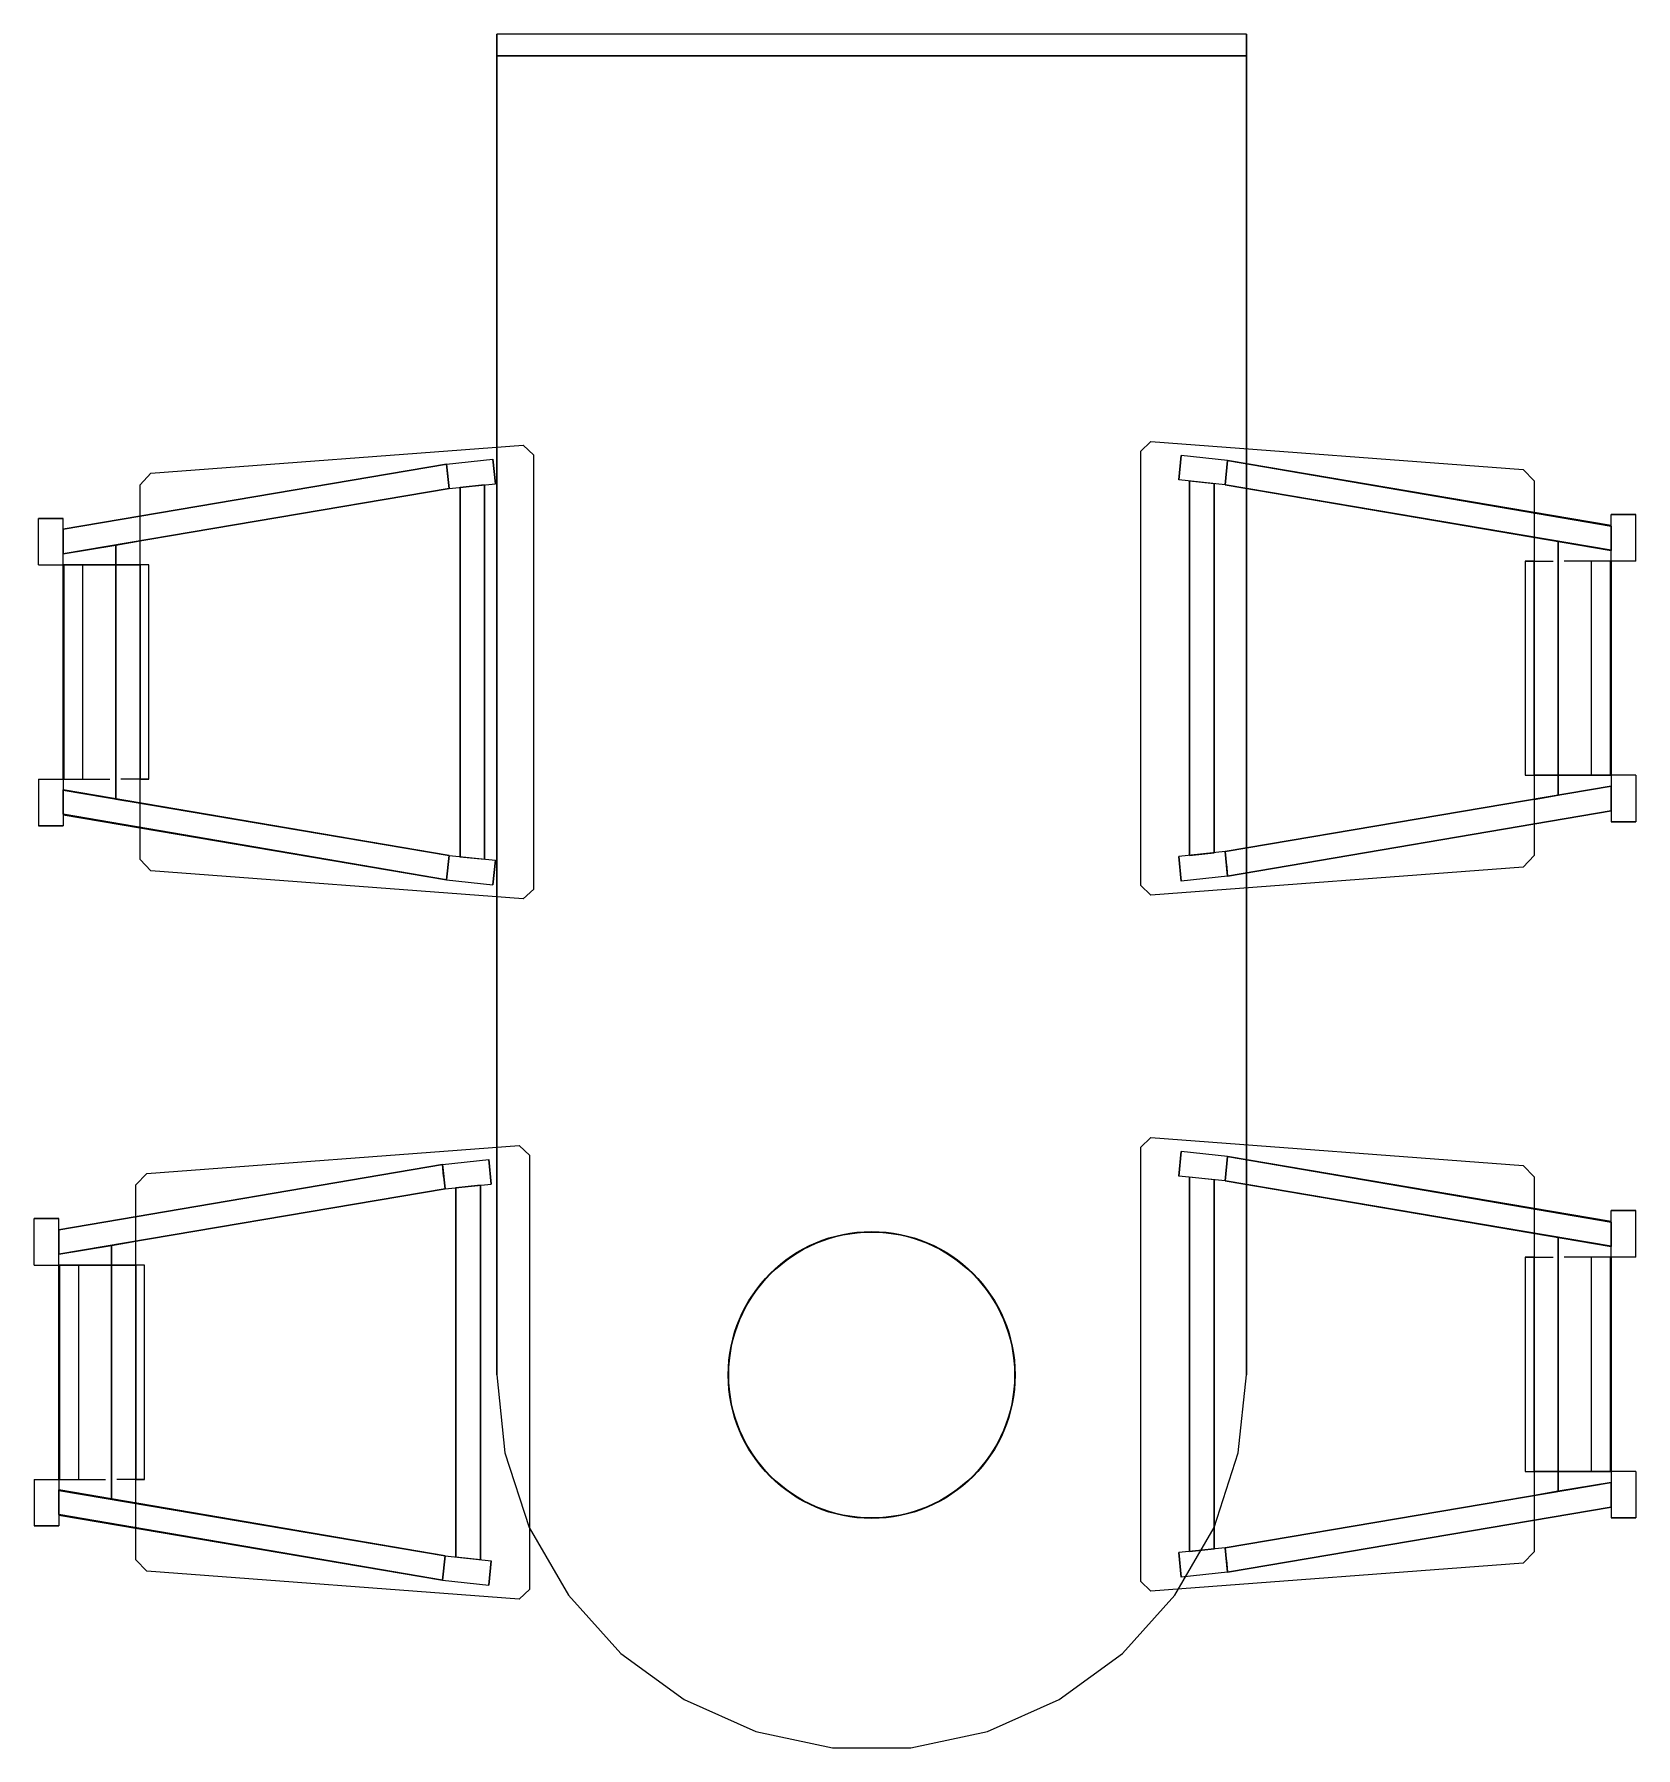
# Model space of a CAD drawing. Extents: x 6368 to 7863, y 6250 to 7850.
import ezdxf

# ---------------------------------------------------------------- set-up
doc = ezdxf.new("R2010")
doc.units = 0
doc.header["$LTSCALE"] = 100
doc.header["$MEASUREMENT"] = 0
for name, color, linetype in [('BASE', 4, 'CONTINUOUS'), ('WT', 2, 'CONTINUOUS'), ('ZBROWN', 10, 'CONTINUOUS')]:
    doc.layers.add(name, color=color, linetype=linetype)

msp = doc.modelspace()

# ---------------------------------------------------------------- linework, layer by layer
at = {"layer": 'BASE'}
msp.add_circle((7150, 6598, 675), 133.5, dxfattribs=at)
at = {"layer": 'WT', "elevation": 675}
msp.add_lwpolyline([(6800, 6598), (6807.6, 6525.2), (6830.3, 6455.6), (6866.8, 6392.3), (6915.8, 6337.9), (6975, 6294.9), (7041.8, 6265.1), (7113.4, 6249.9), (7186.6, 6249.9), (7258.2, 6265.1), (7325, 6294.9), (7384.2, 6337.9), (7433.2, 6392.3), (7469.7, 6455.6), (7492.4, 6525.2), (7500, 6598)], dxfattribs=at)
at = {"layer": 'WT'}
msp.add_circle((7150, 6598, 675), 134, dxfattribs=at)
for points in [[(6800, 7850, 940), (6800, 7830, 940), (6800, 7830, 675), (6800, 7850, 675)], [(6800, 7850, 940), (6800, 7830, 940), (7500, 7830, 940), (7500, 7850, 940)], [(7500, 7850, 940), (7500, 7830, 940), (7500, 7830, 675), (7500, 7850, 675)], [(6800, 7830, 940), (6800, 7830, 715), (7500, 7830, 715), (7500, 7830, 940)], [(6800, 7830, 715), (6800, 6598, 715), (6800, 6598, 675), (6800, 7830, 675)], [(7500, 7830, 715), (7500, 6598, 715), (7500, 6598, 675), (7500, 7830, 675)]]:
    msp.add_3dface(points, dxfattribs=at)
for points, invisible_edges in [([(6800, 7830, 715), (6800, 6598, 715), (7500, 6598, 715), (7500, 7830, 715)], 2), ([(6800, 6598, 715), (6807.6, 6525.2, 715), (7492.4, 6525.2, 715), (7500, 6598, 715)], 10), ([(6807.6, 6525.2, 715), (6830.3, 6455.6, 715), (7469.7, 6455.6, 715), (7492.4, 6525.2, 715)], 10), ([(6830.3, 6455.6, 715), (6866.8, 6392.3, 715), (7433.2, 6392.3, 715), (7469.7, 6455.6, 715)], 10), ([(6866.8, 6392.3, 715), (6915.8, 6337.9, 715), (7384.2, 6337.9, 715), (7433.2, 6392.3, 715)], 10), ([(6915.8, 6337.9, 715), (6975, 6294.9, 715), (7325, 6294.9, 715), (7384.2, 6337.9, 715)], 10), ([(6975, 6294.9, 715), (7041.8, 6265.1, 715), (7258.2, 6265.1, 715), (7325, 6294.9, 715)], 10), ([(7041.8, 6265.1, 715), (7113.4, 6249.9, 715), (7186.6, 6249.9, 715), (7258.2, 6265.1, 715)], 8)]:
    msp.add_3dface(points, dxfattribs=dict(at, invisible_edges=invisible_edges))
at = {"layer": 'ZBROWN'}
for p, q in [((6476.8, 7440.2, 420), (6824.6, 7466.2, 420)), ((6834.5, 7457, 420), (6824.6, 7466.2, 420)), ((6834.5, 7051.8, 420), (6834.5, 7457, 420)), ((7410.8, 7469.8, 140), (7400.9, 7460.5, 140)), ((7400.9, 7460.5, 140), (7400.9, 7055.4, 140)), ((7410.8, 7469.8, 140), (7758.5, 7443.7, 140)), ((7482.4, 7452.1, -280), (7439.1, 7456.7, -280)), ((6753, 7448.6), (6796.3, 7453.1)), ((6753, 7448.6), (6755.4, 7425.7)), ((6753, 7448.6, 163), (6753, 7448.6, 140)), ((6754.2, 7437.1, 163), (6753, 7448.6, 163)), ((7482.4, 7452.1, -280), (7480, 7429.2, -280)), ((7768.5, 7433, 140), (7758.5, 7443.7, 140)), ((6466.9, 7429.4, 420), (6476.8, 7440.2, 420)), ((6466.9, 7079.4, 420), (6466.9, 7429.4, 420)), ((6754.2, 7437.1, 163), (6755.4, 7425.7, 163)), ((6755.4, 7425.7), (6798.7, 7430.3)), ((6755.4, 7425.7, 163), (6755.4, 7425.7, 140)), ((7480, 7429.2, -280), (7436.7, 7433.8, -280)), ((7768.5, 7433, 140), (7768.5, 7083, 140)), ((6371.9, 7354.4), (6371.9, 7397.9)), ((6394.9, 7397.9), (6371.9, 7397.9)), ((6394.9, 7354.4), (6394.9, 7397.9)), ((7840.5, 7358, -280), (7840.5, 7401.5, -280)), ((7840.5, 7401.5, -280), (7863.5, 7401.5, -280)), ((7863.5, 7358, -280), (7863.5, 7401.5, -280)), ((6394.9, 7387.7, 163), (6394.9, 7387.7, 140)), ((6394.9, 7376.2, 163), (6394.9, 7387.7, 163)), ((6394.9, 7376.2, 163), (6394.9, 7364.7, 163)), ((6394.9, 7364.7, 163), (6394.9, 7364.7, 140)), ((6371.9, 7354.4), (6394.9, 7354.4)), ((7863.5, 7358, -280), (7840.5, 7358, -280)), ((6371.9, 7154.4), (6394.9, 7154.4)), ((6371.9, 7154.4), (6371.9, 7110.9)), ((6394.9, 7154.4), (6394.9, 7110.9)), ((7840.5, 7158, -280), (7840.5, 7114.5, -280)), ((7863.5, 7158, -280), (7840.5, 7158, -280)), ((7863.5, 7158, -280), (7863.5, 7114.5, -280)), ((7840.5, 7147.7, -117), (7840.5, 7147.7, -140)), ((7840.5, 7136.2, -117), (7840.5, 7147.7, -117)), ((7840.5, 7136.2, -117), (7840.5, 7124.7, -117)), ((7840.5, 7124.7, -117), (7840.5, 7124.7, -140)), ((6394.9, 7110.9), (6371.9, 7110.9)), ((7840.5, 7114.5, -280), (7863.5, 7114.5, -280)), ((6466.9, 7079.4, 420), (6476.8, 7068.7, 420)), ((6753, 7060.3), (6755.4, 7083.1)), ((6755.4, 7083.1), (6798.7, 7078.6)), ((7480, 7086.7, -280), (7436.7, 7082.1, -280)), ((7482.4, 7063.8, -280), (7480, 7086.7, -280)), ((7480, 7086.7, -117), (7480, 7086.7, -140)), ((7481.2, 7075.3, -117), (7480, 7086.7, -117)), ((7481.2, 7075.3, -117), (7482.4, 7063.8, -117)), ((7768.5, 7083, 140), (7758.5, 7072.2, 140)), ((6824.6, 7042.6, 420), (6476.8, 7068.7, 420)), ((6753, 7060.3), (6796.3, 7055.7)), ((7758.5, 7072.2, 140), (7410.8, 7046.1, 140)), ((7482.4, 7063.8, -280), (7439.1, 7059.2, -280)), ((7482.4, 7063.8, -117), (7482.4, 7063.8, -140)), ((6824.6, 7042.6, 420), (6834.5, 7051.8, 420)), ((7400.9, 7055.4, 140), (7410.8, 7046.1, 140)), ((7410.8, 6819.8, 140), (7400.9, 6810.5, 140)), ((7410.8, 6819.8, 140), (7758.5, 6793.7, 140)), ((6473, 6786.2, 420), (6820.7, 6812.3, 420)), ((6830.7, 6803, 420), (6820.7, 6812.3, 420)), ((6830.7, 6397.9, 420), (6830.7, 6803, 420)), ((7400.9, 6810.5, 140), (7400.9, 6405.4, 140)), ((7482.4, 6802.1, -280), (7439.1, 6806.7, -280)), ((7482.4, 6802.1, -280), (7480, 6779.2, -280)), ((6463, 6775.5, 420), (6473, 6786.2, 420)), ((6749.1, 6794.6), (6792.4, 6799.2)), ((6749.1, 6794.6), (6751.6, 6771.7)), ((6749.1, 6794.6, 163), (6749.1, 6794.6, 140)), ((6750.3, 6783.2, 163), (6749.1, 6794.6, 163)), ((7768.5, 6783, 140), (7758.5, 6793.7, 140)), ((6463, 6425.5, 420), (6463, 6775.5, 420)), ((6750.3, 6783.2, 163), (6751.6, 6771.7, 163)), ((6751.6, 6771.7), (6794.8, 6776.3)), ((6751.6, 6771.7, 163), (6751.6, 6771.7, 140)), ((7480, 6779.2, -280), (7436.7, 6783.8, -280)), ((7768.5, 6783, 140), (7768.5, 6433, 140)), ((6368, 6700.5), (6368, 6744)), ((6391, 6744), (6368, 6744)), ((6391, 6700.5), (6391, 6744)), ((7840.5, 6708, -280), (7840.5, 6751.5, -280)), ((7840.5, 6751.5, -280), (7863.5, 6751.5, -280)), ((7863.5, 6708, -280), (7863.5, 6751.5, -280)), ((6391, 6733.7, 163), (6391, 6733.7, 140)), ((6391, 6722.2, 163), (6391, 6733.7, 163)), ((6391, 6722.2, 163), (6391, 6710.7, 163)), ((6391, 6710.7, 163), (6391, 6710.7, 140)), ((7863.5, 6708, -280), (7840.5, 6708, -280)), ((6368, 6700.5), (6391, 6700.5)), ((6368, 6500.5), (6391, 6500.5)), ((6368, 6500.5), (6368, 6457)), ((6391, 6500.5), (6391, 6457)), ((7840.5, 6508, -280), (7840.5, 6464.5, -280)), ((7863.5, 6508, -280), (7840.5, 6508, -280)), ((7840.5, 6497.7, -117), (7840.5, 6497.7, -140)), ((7840.5, 6486.2, -117), (7840.5, 6497.7, -117)), ((7863.5, 6508, -280), (7863.5, 6464.5, -280)), ((7840.5, 6486.2, -117), (7840.5, 6474.7, -117)), ((7840.5, 6474.7, -117), (7840.5, 6474.7, -140)), ((6391, 6457), (6368, 6457)), ((7480, 6436.7, -280), (7436.7, 6432.1, -280)), ((7482.4, 6413.8, -280), (7480, 6436.7, -280)), ((7480, 6436.7, -117), (7480, 6436.7, -140)), ((7481.2, 6425.3, -117), (7480, 6436.7, -117)), ((7768.5, 6433, 140), (7758.5, 6422.2, 140)), ((6463, 6425.5, 420), (6473, 6414.7, 420)), ((6749.1, 6406.3), (6751.6, 6429.2)), ((6751.6, 6429.2), (6794.8, 6424.6)), ((7758.5, 6422.2, 140), (7410.8, 6396.1, 140)), ((7481.2, 6425.3, -117), (7482.4, 6413.8, -117)), ((6820.7, 6388.6, 420), (6473, 6414.7, 420)), ((6749.1, 6406.3), (6792.4, 6401.7)), ((7400.9, 6405.4, 140), (7410.8, 6396.1, 140)), ((7482.4, 6413.8, -280), (7439.1, 6409.2, -280)), ((7482.4, 6413.8, -117), (7482.4, 6413.8, -140)), ((6820.7, 6388.6, 420), (6830.7, 6397.9, 420))]:
    msp.add_line(p, q, dxfattribs=at)
at = {"layer": 'ZBROWN', "extrusion": (0.994454, 0.105171, 0)}
for p, q in [((6394.9, 7387.7, 140), (6753, 7448.6, 140)), ((6394.9, 7387.7, 163), (6753, 7448.6, 163)), ((6755.4, 7425.7, 140), (6394.9, 7364.7, 140)), ((6755.4, 7425.7, 163), (6394.9, 7364.7, 163)), ((6391, 6733.7, 140), (6749.1, 6794.6, 140)), ((6391, 6733.7, 163), (6749.1, 6794.6, 163)), ((6751.6, 6771.7, 140), (6391, 6710.7, 140)), ((6751.6, 6771.7, 163), (6391, 6710.7, 163))]:
    msp.add_line(p, q, dxfattribs=at)
at = {"layer": 'ZBROWN', "extrusion": (-1, 6.12303e-17, 0)}
for p, q in [((6394.9, 7387.7, 365), (6753, 7448.6, 365)), ((6753, 7448.6, 420), (6394.9, 7387.7, 420)), ((6755.4, 7425.7, 420), (6394.9, 7364.7, 420)), ((6394.9, 7387.7, 365), (6394.9, 7387.7, 420)), ((6394.9, 7364.7, 420), (6394.9, 7364.7, 365)), ((6394.9, 7144.2, 365), (6394.9, 7144.2, 420)), ((6753, 7060.3, 420), (6394.9, 7121.2, 420)), ((6394.9, 7121.2, 365), (6753, 7060.3, 365)), ((6394.9, 7121.2, 420), (6394.9, 7121.2, 365)), ((6749.1, 6794.6, 420), (6391, 6733.7, 420)), ((6391, 6733.7, 365), (6749.1, 6794.6, 365)), ((6751.6, 6771.7, 420), (6391, 6710.7, 420)), ((6391, 6733.7, 365), (6391, 6733.7, 420)), ((6391, 6710.7, 420), (6391, 6710.7, 365)), ((6391, 6490.2, 365), (6391, 6490.2, 420)), ((6391, 6467.2, 365), (6749.1, 6406.3, 365)), ((6749.1, 6406.3, 420), (6391, 6467.2, 420)), ((6391, 6467.2, 420), (6391, 6467.2, 365))]:
    msp.add_line(p, q, dxfattribs=at)
at = {"layer": 'ZBROWN', "extrusion": (-0.994454, -0.105171, -2.61931e-49)}
for p, q in [((6753, 7448.6, 420), (6753, 7448.6, 365)), ((6755.4, 7425.7, 365), (6755.4, 7425.7, 420)), ((6749.1, 6794.6, 420), (6749.1, 6794.6, 365)), ((6751.6, 6771.7, 365), (6751.6, 6771.7, 420))]:
    msp.add_line(p, q, dxfattribs=at)
at = {"layer": 'ZBROWN', "extrusion": (-0.985909, 0.167285, -2.64335e-15)}
for p, q in [((7480, 7429.2, -117), (7482.4, 7452.1, -117)), ((7840.5, 7390.7, -140), (7482.4, 7452.1, -140)), ((7482.4, 7452.1, -117), (7840.5, 7390.7, -117)), ((7482.4, 7452.1, -117), (7482.4, 7452.1, -140)), ((7480, 7429.2, -140), (7840.5, 7367.9, -140)), ((7840.5, 7367.9, -117), (7480, 7429.2, -117)), ((7480, 7429.2, -140), (7480, 7429.2, -117)), ((7840.5, 7390.7, -117), (7840.5, 7390.7, -140)), ((7840.5, 7367.9, -117), (7840.5, 7390.7, -117)), ((7840.5, 7367.9, -140), (7840.5, 7367.9, -117)), ((7480, 6779.2, -117), (7482.4, 6802.1, -117)), ((7840.5, 6740.7, -140), (7482.4, 6802.1, -140)), ((7482.4, 6802.1, -117), (7840.5, 6740.7, -117)), ((7482.4, 6802.1, -117), (7482.4, 6802.1, -140)), ((7480, 6779.2, -140), (7840.5, 6717.9, -140)), ((7840.5, 6717.9, -117), (7480, 6779.2, -117)), ((7480, 6779.2, -140), (7480, 6779.2, -117)), ((7840.5, 6740.7, -117), (7840.5, 6740.7, -140)), ((7840.5, 6717.9, -117), (7840.5, 6740.7, -117)), ((7840.5, 6717.9, -140), (7840.5, 6717.9, -117))]:
    msp.add_line(p, q, dxfattribs=at)
at = {"layer": 'ZBROWN', "extrusion": (0.167285, 0.985909, 0)}
for p, q in [((7481.2, 7440.7, -128.5), (7481.2, 7440.7, -128.5)), ((7481.2, 6790.7, -128.5), (7481.2, 6790.7, -128.5))]:
    msp.add_line(p, q, dxfattribs=at)
at = {"layer": 'ZBROWN', "extrusion": (1, -1.83691e-16, 0)}
for p, q in [((7840.5, 7391.2, 85), (7482.4, 7452.1, 85)), ((7482.4, 7452.1, 140), (7840.5, 7391.2, 140)), ((7840.5, 7391.2, 140), (7840.5, 7391.2, 85)), ((7840.5, 7368.2, 85), (7840.5, 7368.2, 140)), ((7480, 7086.7, 140), (7840.5, 7147.7, 140)), ((7840.5, 7147.7, 140), (7840.5, 7147.7, 85)), ((7840.5, 7124.7, 85), (7482.4, 7063.8, 85)), ((7482.4, 7063.8, 140), (7840.5, 7124.7, 140)), ((7840.5, 7124.7, 85), (7840.5, 7124.7, 140)), ((7840.5, 6741.2, 85), (7482.4, 6802.1, 85)), ((7482.4, 6802.1, 140), (7840.5, 6741.2, 140)), ((7840.5, 6741.2, 140), (7840.5, 6741.2, 85)), ((7840.5, 6718.2, 85), (7840.5, 6718.2, 140)), ((7480, 6436.7, 140), (7840.5, 6497.7, 140)), ((7840.5, 6497.7, 140), (7840.5, 6497.7, 85)), ((7840.5, 6474.7, 85), (7482.4, 6413.8, 85)), ((7482.4, 6413.8, 140), (7840.5, 6474.7, 140)), ((7840.5, 6474.7, 85), (7840.5, 6474.7, 140))]:
    msp.add_line(p, q, dxfattribs=at)
at = {"layer": 'ZBROWN', "extrusion": (0.994454, -0.105171, 2.35015e-63)}
for p, q in [((7482.4, 7452.1, 140), (7482.4, 7452.1, 85)), ((7480, 7429.2, 85), (7480, 7429.2, 140)), ((7482.4, 6802.1, 140), (7482.4, 6802.1, 85)), ((7480, 6779.2, 85), (7480, 6779.2, 140))]:
    msp.add_line(p, q, dxfattribs=at)
at = {"layer": 'ZBROWN', "extrusion": (0.105171, -0.994454, -1.19718e-07)}
for p, q in [((6765.6, 7426.8, 163), (6788.5, 7429.2, 163)), ((6788.5, 7429.2, 420), (6765.6, 7426.8, 420)), ((6765.6, 7426.8, 140), (6765.6, 7426.8, 163)), ((6765.6, 7082, 140), (6765.6, 7426.8, 140)), ((6765.6, 7082, 163), (6765.6, 7426.8, 163)), ((6788.5, 7429.2, 163), (6788.5, 7429.2, 140)), ((6788.5, 7429.2, 140), (6788.5, 7079.6, 140)), ((6788.5, 7429.2, 163), (6788.5, 7079.6, 163)), ((6788.5, 7429.2, 420), (6788.5, 7429.2, 365)), ((6761.7, 6772.8, 163), (6784.6, 6775.2, 163)), ((6784.6, 6775.2, 420), (6761.7, 6772.8, 420)), ((6761.7, 6428.1, 140), (6761.7, 6772.8, 140)), ((6761.7, 6428.1, 163), (6761.7, 6772.8, 163)), ((6761.7, 6772.8, 140), (6761.7, 6772.8, 163)), ((6784.6, 6775.2, 140), (6784.6, 6425.7, 140)), ((6784.6, 6775.2, 163), (6784.6, 6425.7, 163)), ((6784.6, 6775.2, 163), (6784.6, 6775.2, 140)), ((6784.6, 6775.2, 420), (6784.6, 6775.2, 365))]:
    msp.add_line(p, q, dxfattribs=at)
at = {"layer": 'ZBROWN', "extrusion": (-0.105171, -0.994454, -8.86465e-17)}
for p, q in [((6788.5, 7079.6, 365), (6788.5, 7429.2, 365)), ((6788.5, 7079.6, 420), (6788.5, 7429.2, 420)), ((6788.5, 7079.6, 365), (6788.5, 7079.6, 420)), ((6784.6, 6425.7, 365), (6784.6, 6775.2, 365)), ((6784.6, 6425.7, 420), (6784.6, 6775.2, 420)), ((6784.6, 6425.7, 365), (6784.6, 6425.7, 420))]:
    msp.add_line(p, q, dxfattribs=at)
at = {"layer": 'ZBROWN', "extrusion": (-0.105171, 0.994454, -1.19718e-07)}
for p, q in [((7446.9, 7083.2, -140), (7446.9, 7432.7, -140)), ((7446.9, 7083.2, -117), (7446.9, 7432.7, -117)), ((7469.8, 7430.3, -140), (7469.8, 7085.6, -140)), ((7469.8, 7430.3, -117), (7469.8, 7085.6, -117)), ((7469.8, 7085.6, -117), (7446.9, 7083.2, -117)), ((7446.9, 7083.2, 140), (7469.8, 7085.6, 140)), ((7446.9, 7083.2, -117), (7446.9, 7083.2, -140)), ((7446.9, 7083.2, 140), (7446.9, 7083.2, 85)), ((7469.8, 7085.6, -140), (7469.8, 7085.6, -117)), ((7446.9, 6433.2, -140), (7446.9, 6782.7, -140)), ((7446.9, 6433.2, -117), (7446.9, 6782.7, -117)), ((7469.8, 6780.3, -140), (7469.8, 6435.6, -140)), ((7469.8, 6780.3, -117), (7469.8, 6435.6, -117)), ((7469.8, 6435.6, -117), (7446.9, 6433.2, -117)), ((7446.9, 6433.2, 140), (7469.8, 6435.6, 140)), ((7446.9, 6433.2, -117), (7446.9, 6433.2, -140)), ((7446.9, 6433.2, 140), (7446.9, 6433.2, 85)), ((7469.8, 6435.6, -140), (7469.8, 6435.6, -117))]:
    msp.add_line(p, q, dxfattribs=at)
at = {"layer": 'ZBROWN', "extrusion": (-0.105171, -0.994454, -3.70341e-08)}
for p, q in [((7446.9, 7432.7, -117), (7446.9, 7432.7, -140)), ((7469.8, 7430.3, -117), (7446.9, 7432.7, -117)), ((7469.8, 7430.3, -140), (7469.8, 7430.3, -117)), ((7446.9, 6782.7, -117), (7446.9, 6782.7, -140)), ((7469.8, 6780.3, -117), (7446.9, 6782.7, -117)), ((7469.8, 6780.3, -140), (7469.8, 6780.3, -117))]:
    msp.add_line(p, q, dxfattribs=at)
at = {"layer": 'ZBROWN', "extrusion": (0.105171, 0.994454, -8.86465e-17)}
for p, q in [((7446.9, 7432.7, 85), (7446.9, 7083.2, 85)), ((7446.9, 7432.7, 140), (7446.9, 7083.2, 140)), ((7446.9, 7432.7, 85), (7446.9, 7432.7, 140)), ((7446.9, 6782.7, 85), (7446.9, 6433.2, 85)), ((7446.9, 6782.7, 140), (7446.9, 6433.2, 140)), ((7446.9, 6782.7, 85), (7446.9, 6782.7, 140))]:
    msp.add_line(p, q, dxfattribs=at)
at = {"layer": 'ZBROWN', "extrusion": (0.166909, -0.985972, -1.83114e-33)}
for p, q in [((6444.2, 7373, 420), (6466.9, 7376.8, 420)), ((6394.9, 7364.7, 420), (6444.2, 7373, 420)), ((6444.2, 7373, 365), (6444.2, 7373, 420)), ((6440.3, 6719, 420), (6463, 6722.9, 420)), ((6391, 6710.7, 420), (6440.3, 6719, 420)), ((6440.3, 6719, 365), (6440.3, 6719, 420))]:
    msp.add_line(p, q, dxfattribs=at)
at = {"layer": 'ZBROWN', "extrusion": (-0.166909, -0.985972, 1.01902e-15)}
for p, q in [((7791.2, 7376.6, 85), (7791.2, 7376.6, 140)), ((7791.2, 6726.6, 85), (7791.2, 6726.6, 140))]:
    msp.add_line(p, q, dxfattribs=at)
at = {"layer": 'ZBROWN', "color": 7, "extrusion": (6.12303e-17, 1, -1.17203e-16)}
for p, q in [((6394.9, 7354.4, 885), (6408, 7354.4, 788.2)), ((6408, 7354.4, 788.2), (6438.6, 7354.4, 685.9)), ((6412.9, 7354.4, 891.1), (6413.5, 7354.4, 969.1)), ((6413.6, 7354.4, 881.2), (6412.9, 7354.4, 891.1)), ((6425, 7354.4, 796.9), (6413.6, 7354.4, 881.2)), ((6427.1, 7354.4, 787.2), (6425, 7354.4, 796.9)), ((6454.7, 7354.4, 694.9), (6427.1, 7354.4, 787.2)), ((6438.6, 7354.4, 685.9), (6457.2, 7354.4, 584.9)), ((6457.2, 7354.4, 584.9), (6448.9, 7354.4, 418.9)), ((6457, 7354.4, 685.2), (6454.7, 7354.4, 694.9)), ((6474.3, 7354.4, 591), (6457, 7354.4, 685.2)), ((6475, 7354.4, 581.1), (6474.3, 7354.4, 591)), ((6371.9, 7154.4, 850), (6371.9, 7154.4, 905)), ((6371.9, 7154.4, 905), (6394.9, 7154.4, 905)), ((6394.9, 7154.4, 905), (6394.9, 7154.4, 850)), ((6391, 6700.5, 885), (6404.1, 6700.5, 788.2)), ((6404.1, 6700.5, 788.2), (6434.7, 6700.5, 685.9)), ((6409.1, 6700.5, 891.1), (6409.7, 6700.5, 969.1)), ((6409.7, 6700.5, 881.2), (6409.1, 6700.5, 891.1)), ((6421.1, 6700.5, 796.9), (6409.7, 6700.5, 881.2)), ((6423.2, 6700.5, 787.2), (6421.1, 6700.5, 796.9)), ((6450.8, 6700.5, 694.9), (6423.2, 6700.5, 787.2)), ((6434.7, 6700.5, 685.9), (6453.3, 6700.5, 584.9)), ((6453.3, 6700.5, 584.9), (6445, 6700.5, 418.9)), ((6453.1, 6700.5, 685.2), (6450.8, 6700.5, 694.9)), ((6470.5, 6700.5, 591), (6453.1, 6700.5, 685.2)), ((6471.1, 6700.5, 581.1), (6470.5, 6700.5, 591)), ((6368, 6500.5, 850), (6368, 6500.5, 905)), ((6368, 6500.5, 905), (6391, 6500.5, 905)), ((6391, 6500.5, 905), (6391, 6500.5, 850))]:
    msp.add_line(p, q, dxfattribs=at)
at = {"layer": 'ZBROWN', "color": 7, "extrusion": (-1.83691e-16, -1, -1.17203e-16)}
for p, q in [((7840.5, 7358, 625), (7840.5, 7358, 570)), ((7863.5, 7358, 625), (7840.5, 7358, 625)), ((7863.5, 7358, 570), (7863.5, 7358, 625)), ((7760.4, 7158, 301.1), (7761.1, 7158, 311)), ((7761.1, 7158, 311), (7778.4, 7158, 405.2)), ((7796.8, 7158, 405.9), (7778.2, 7158, 304.9)), ((7778.2, 7158, 304.9), (7786.5, 7158, 138.9)), ((7778.4, 7158, 405.2), (7780.7, 7158, 414.9)), ((7780.7, 7158, 414.9), (7808.3, 7158, 507.2)), ((7827.4, 7158, 508.2), (7796.8, 7158, 405.9)), ((7808.3, 7158, 507.2), (7810.4, 7158, 516.9)), ((7810.4, 7158, 516.9), (7821.8, 7158, 601.2)), ((7821.8, 7158, 601.2), (7822.4, 7158, 611.1)), ((7822.4, 7158, 611.1), (7821.9, 7158, 689.1)), ((7840.5, 7158, 605), (7827.4, 7158, 508.2)), ((7840.5, 6708, 625), (7840.5, 6708, 570)), ((7863.5, 6708, 625), (7840.5, 6708, 625)), ((7863.5, 6708, 570), (7863.5, 6708, 625)), ((7760.4, 6508, 301.1), (7761.1, 6508, 311)), ((7761.1, 6508, 311), (7778.4, 6508, 405.2)), ((7796.8, 6508, 405.9), (7778.2, 6508, 304.9)), ((7778.2, 6508, 304.9), (7786.5, 6508, 138.9)), ((7778.4, 6508, 405.2), (7780.7, 6508, 414.9)), ((7780.7, 6508, 414.9), (7808.3, 6508, 507.2)), ((7827.4, 6508, 508.2), (7796.8, 6508, 405.9)), ((7808.3, 6508, 507.2), (7810.4, 6508, 516.9)), ((7810.4, 6508, 516.9), (7821.8, 6508, 601.2)), ((7821.8, 6508, 601.2), (7822.4, 6508, 611.1)), ((7822.4, 6508, 611.1), (7821.9, 6508, 689.1)), ((7840.5, 6508, 605), (7827.4, 6508, 508.2))]:
    msp.add_line(p, q, dxfattribs=at)
at = {"layer": 'ZBROWN', "extrusion": (0.985909, -0.167285, -2.64335e-15)}
for p, q in [((6394.9, 7144.5, 140), (6394.9, 7144.5, 163)), ((6755.4, 7083.1, 140), (6394.9, 7144.5, 140)), ((6394.9, 7144.5, 163), (6394.9, 7121.6, 163)), ((6394.9, 7144.5, 163), (6755.4, 7083.1, 163)), ((6394.9, 7121.6, 163), (6394.9, 7121.6, 140)), ((6394.9, 7121.6, 140), (6753, 7060.3, 140)), ((6753, 7060.3, 163), (6394.9, 7121.6, 163)), ((6755.4, 7083.1, 163), (6753, 7060.3, 163)), ((6755.4, 7083.1, 140), (6755.4, 7083.1, 163)), ((6753, 7060.3, 163), (6753, 7060.3, 140)), ((6391, 6490.6, 140), (6391, 6490.6, 163)), ((6751.6, 6429.2, 140), (6391, 6490.6, 140)), ((6391, 6490.6, 163), (6751.6, 6429.2, 163)), ((6391, 6490.6, 163), (6391, 6467.7, 163)), ((6391, 6467.7, 163), (6391, 6467.7, 140)), ((6391, 6467.7, 140), (6749.1, 6406.3, 140)), ((6749.1, 6406.3, 163), (6391, 6467.7, 163)), ((6751.6, 6429.2, 163), (6749.1, 6406.3, 163)), ((6751.6, 6429.2, 140), (6751.6, 6429.2, 163)), ((6749.1, 6406.3, 163), (6749.1, 6406.3, 140))]:
    msp.add_line(p, q, dxfattribs=at)
at = {"layer": 'ZBROWN', "extrusion": (-0.994454, -0.105171, 0)}
for p, q in [((7480, 7086.7, -140), (7840.5, 7147.7, -140)), ((7480, 7086.7, -117), (7840.5, 7147.7, -117)), ((7840.5, 7124.7, -140), (7482.4, 7063.8, -140)), ((7840.5, 7124.7, -117), (7482.4, 7063.8, -117)), ((7480, 6436.7, -140), (7840.5, 6497.7, -140)), ((7480, 6436.7, -117), (7840.5, 6497.7, -117)), ((7840.5, 6474.7, -140), (7482.4, 6413.8, -140)), ((7840.5, 6474.7, -117), (7482.4, 6413.8, -117))]:
    msp.add_line(p, q, dxfattribs=at)
at = {"layer": 'ZBROWN', "extrusion": (-0.166909, 0.985972, -1.83114e-33)}
for p, q in [((7791.2, 7139.4, 140), (7768.5, 7135.5, 140)), ((7840.5, 7147.7, 140), (7791.2, 7139.4, 140)), ((7791.2, 7139.4, 85), (7791.2, 7139.4, 140)), ((7840.5, 6497.7, 140), (7791.2, 6489.4, 140)), ((7791.2, 6489.4, 140), (7768.5, 6485.5, 140)), ((7791.2, 6489.4, 85), (7791.2, 6489.4, 140))]:
    msp.add_line(p, q, dxfattribs=at)
at = {"layer": 'ZBROWN', "extrusion": (0.166909, 0.985972, 1.01902e-15)}
for p, q in [((6444.2, 7135.8, 365), (6444.2, 7135.8, 420)), ((6440.3, 6481.9, 365), (6440.3, 6481.9, 420))]:
    msp.add_line(p, q, dxfattribs=at)
at = {"layer": 'ZBROWN', "extrusion": (-0.994454, 0.105171, 2.35015e-63)}
for p, q in [((6755.4, 7083.1, 365), (6755.4, 7083.1, 420)), ((6753, 7060.3, 420), (6753, 7060.3, 365)), ((6751.6, 6429.2, 365), (6751.6, 6429.2, 420)), ((6749.1, 6406.3, 420), (6749.1, 6406.3, 365))]:
    msp.add_line(p, q, dxfattribs=at)
at = {"layer": 'ZBROWN', "extrusion": (0.105171, 0.994454, -3.70341e-08)}
for p, q in [((6765.6, 7082, 140), (6765.6, 7082, 163)), ((6765.6, 7082, 163), (6788.5, 7079.6, 163)), ((6788.5, 7079.6, 163), (6788.5, 7079.6, 140)), ((6761.7, 6428.1, 140), (6761.7, 6428.1, 163)), ((6761.7, 6428.1, 163), (6784.6, 6425.7, 163)), ((6784.6, 6425.7, 163), (6784.6, 6425.7, 140))]:
    msp.add_line(p, q, dxfattribs=at)
at = {"layer": 'ZBROWN', "extrusion": (0.994454, 0.105171, -2.61931e-49)}
for p, q in [((7480, 7086.7, 85), (7480, 7086.7, 140)), ((7482.4, 7063.8, 140), (7482.4, 7063.8, 85)), ((7480, 6436.7, 85), (7480, 6436.7, 140)), ((7482.4, 6413.8, 140), (7482.4, 6413.8, 85))]:
    msp.add_line(p, q, dxfattribs=at)
at = {"layer": 'ZBROWN', "extrusion": (-0.167285, -0.985909, 0)}
for p, q in [((6754.2, 7071.7, 151.5), (6754.2, 7071.7, 151.5)), ((6750.3, 6417.7, 151.5), (6750.3, 6417.7, 151.5))]:
    msp.add_line(p, q, dxfattribs=at)
at = {"layer": 'ZBROWN', "color": 7}
msp.add_line((7840.5, 6464.5, -280), (7863.5, 6464.5, -280), dxfattribs=at)
at = {"layer": 'ZBROWN'}
for points in [[(6466.9, 7354.4, 440), (6448.9, 7354.4, 418.9)], [(6475, 7354.4, 581.1), (6466.9, 7354.4, 440)], [(7760.4, 7358, 301.1), (7768.5, 7358, 160)], [(7768.5, 7358, 160), (7786.5, 7358, 138.9)], [(6466.9, 7154.4, 440), (6448.9, 7154.4, 418.9)], [(6475, 7154.4, 581.1), (6466.9, 7154.4, 440)], [(7760.4, 7158, 301.1), (7768.5, 7158, 160)], [(7768.5, 7158, 160), (7786.5, 7158, 138.9)], [(7760.4, 6708, 301.1), (7768.5, 6708, 160)], [(7768.5, 6708, 160), (7786.5, 6708, 138.9)], [(6463, 6700.5, 440), (6445, 6700.5, 418.9)], [(6471.1, 6700.5, 581.1), (6463, 6700.5, 440)], [(6463, 6500.5, 440), (6445, 6500.5, 418.9)], [(6471.1, 6500.5, 581.1), (6463, 6500.5, 440)], [(7760.4, 6508, 301.1), (7768.5, 6508, 160)], [(7768.5, 6508, 160), (7786.5, 6508, 138.9)]]:
    msp.add_polyline3d(points, dxfattribs=at)
for points, invisible_edges in [([(6824.6, 7042.6, 440), (6834.5, 7051.8, 440), (6834.5, 7457, 440), (6824.6, 7466.2, 440)], 12), ([(7410.8, 7469.8, 160), (7400.9, 7460.5, 160), (7400.9, 7055.4, 160), (7410.8, 7046.1, 160)], 12), ([(7768.5, 7433, 160), (7768.5, 7083, 160), (7758.5, 7072.2, 160), (7758.5, 7443.7, 160)], 12), ([(6466.9, 7079.4, 440), (6466.9, 7429.4, 440), (6476.8, 7440.2, 440), (6476.8, 7068.7, 440)], 12), ([(6371.9, 7354.4, 970), (6394.9, 7354.4, 970), (6394.9, 7397.9, 970), (6371.9, 7397.9, 970)], 12), ([(7863.5, 7358, 690), (7840.5, 7358, 690), (7840.5, 7401.5, 690), (7863.5, 7401.5, 690)], 12), ([(6457.2, 7354.4, 584.9), (6448.9, 7354.4, 418.9), (6466.9, 7354.4, 440), (6475, 7354.4, 581.1)], 12), ([(7827.4, 7358, 508.2), (7796.8, 7358, 405.9), (7780.7, 7358, 414.9), (7808.3, 7358, 507.2)], 14), ([(7840.5, 7358, 605), (7827.4, 7358, 508.2), (7810.4, 7358, 516.9), (7821.8, 7358, 601.2)], 14), ([(7839.9, 7358, 689.2), (7840.5, 7358, 605), (7822.4, 7358, 611.1), (7821.9, 7358, 689.1)], 14), ([(6371.9, 7154.4, 970), (6394.9, 7154.4, 970), (6394.9, 7110.9, 970), (6371.9, 7110.9, 970)], 12), ([(6395.5, 7154.4, 969.2), (6394.9, 7154.4, 885), (6412.9, 7154.4, 891.1), (6413.5, 7154.4, 969.1)], 14), ([(6394.9, 7154.4, 885), (6408, 7154.4, 788.2), (6425, 7154.4, 796.9), (6413.6, 7154.4, 881.2)], 14), ([(6408, 7154.4, 788.2), (6438.6, 7154.4, 685.9), (6454.7, 7154.4, 694.9), (6427.1, 7154.4, 787.2)], 14), ([(7778.2, 7158, 304.9), (7786.5, 7158, 138.9), (7768.5, 7158, 160), (7760.4, 7158, 301.1)], 12), ([(7863.5, 7158, 690), (7840.5, 7158, 690), (7840.5, 7114.5, 690), (7863.5, 7114.5, 690)], 12), ([(7410.8, 6819.8, 160), (7400.9, 6810.5, 160), (7400.9, 6405.4, 160), (7410.8, 6396.1, 160)], 12), ([(6820.7, 6388.6, 440), (6830.7, 6397.9, 440), (6830.7, 6803, 440), (6820.7, 6812.3, 440)], 12), ([(6463, 6425.5, 440), (6463, 6775.5, 440), (6473, 6786.2, 440), (6473, 6414.7, 440)], 12), ([(7768.5, 6783, 160), (7768.5, 6433, 160), (7758.5, 6422.2, 160), (7758.5, 6793.7, 160)], 12), ([(6368, 6700.5, 970), (6391, 6700.5, 970), (6391, 6744, 970), (6368, 6744, 970)], 12), ([(7863.5, 6708, 690), (7840.5, 6708, 690), (7840.5, 6751.5, 690), (7863.5, 6751.5, 690)], 12), ([(7827.4, 6708, 508.2), (7796.8, 6708, 405.9), (7780.7, 6708, 414.9), (7808.3, 6708, 507.2)], 14), ([(7840.5, 6708, 605), (7827.4, 6708, 508.2), (7810.4, 6708, 516.9), (7821.8, 6708, 601.2)], 14), ([(7839.9, 6708, 689.2), (7840.5, 6708, 605), (7822.4, 6708, 611.1), (7821.9, 6708, 689.1)], 14), ([(6453.3, 6700.5, 584.9), (6445, 6700.5, 418.9), (6463, 6700.5, 440), (6471.1, 6700.5, 581.1)], 12), ([(6368, 6500.5, 970), (6391, 6500.5, 970), (6391, 6457, 970), (6368, 6457, 970)], 12), ([(6391.7, 6500.5, 969.2), (6391, 6500.5, 885), (6409.1, 6500.5, 891.1), (6409.7, 6500.5, 969.1)], 14), ([(6391, 6500.5, 885), (6404.1, 6500.5, 788.2), (6421.1, 6500.5, 796.9), (6409.7, 6500.5, 881.2)], 14), ([(6404.1, 6500.5, 788.2), (6434.7, 6500.5, 685.9), (6450.8, 6500.5, 694.9), (6423.2, 6500.5, 787.2)], 14), ([(7778.2, 6508, 304.9), (7786.5, 6508, 138.9), (7768.5, 6508, 160), (7760.4, 6508, 301.1)], 12), ([(7863.5, 6508, 690), (7840.5, 6508, 690), (7840.5, 6464.5, 690), (7863.5, 6464.5, 690)], 12)]:
    msp.add_3dface(points, dxfattribs=dict(at, invisible_edges=invisible_edges))
for points in [[(7439.1, 7456.7, 140), (7436.7, 7433.8, 140), (7436.7, 7433.8, -280), (7439.1, 7456.7, -280)], [(6394.9, 7387.7, 140), (6753, 7448.6, 140), (6753, 7448.6, 163), (6394.9, 7387.7, 163)], [(6753, 7448.6, 163), (6394.9, 7387.7, 163), (6394.9, 7364.7, 163), (6755.4, 7425.7, 163)], [(6755.4, 7425.7, 420), (6394.9, 7364.7, 420), (6394.9, 7387.7, 420), (6753, 7448.6, 420)], [(6753, 7448.6, 420), (6394.9, 7387.7, 420), (6394.9, 7387.7, 365), (6753, 7448.6, 365)], [(6798.7, 7430.3, 420), (6796.3, 7453.1, 420), (6796.3, 7453.1), (6798.7, 7430.3)], [(7482.4, 7452.1, -117), (7840.5, 7390.7, -117), (7840.5, 7367.9, -117), (7480, 7429.2, -117)], [(7480, 7429.2, 140), (7840.5, 7368.2, 140), (7840.5, 7391.2, 140), (7482.4, 7452.1, 140)], [(7482.4, 7452.1, -117), (7840.5, 7390.7, -117), (7840.5, 7390.7, -140), (7482.4, 7452.1, -140)], [(7482.4, 7452.1, 85), (7840.5, 7391.2, 85), (7840.5, 7391.2, 140), (7482.4, 7452.1, 140)], [(7482.4, 7452.1, 140), (7840.5, 7391.2, 140), (7840.5, 7391.2, 85), (7482.4, 7452.1, 85)], [(6394.9, 7364.7, 163), (6755.4, 7425.7, 163), (6755.4, 7425.7, 140), (6394.9, 7364.7, 140)], [(6755.4, 7425.7, 365), (6394.9, 7364.7, 365), (6394.9, 7364.7, 420), (6755.4, 7425.7, 420)], [(6788.5, 7079.6, 163), (6788.5, 7429.2, 163), (6765.6, 7426.8, 163), (6765.6, 7082, 163)], [(6765.6, 7426.8, 163), (6765.6, 7082, 163), (6765.6, 7082, 140), (6765.6, 7426.8, 140)], [(6788.5, 7429.2, 140), (6788.5, 7079.6, 140), (6788.5, 7079.6, 163), (6788.5, 7429.2, 163)], [(6788.5, 7079.6, 420), (6788.5, 7429.2, 420), (6788.5, 7429.2, 365), (6788.5, 7079.6, 365)], [(7446.9, 7083.2, -140), (7446.9, 7432.7, -140), (7446.9, 7432.7, -117), (7446.9, 7083.2, -117)], [(7446.9, 7432.7, -117), (7446.9, 7083.2, -117), (7469.8, 7085.6, -117), (7469.8, 7430.3, -117)], [(7446.9, 7432.7, 140), (7446.9, 7083.2, 140), (7446.9, 7083.2, 85), (7446.9, 7432.7, 85)], [(7469.8, 7085.6, -117), (7469.8, 7430.3, -117), (7469.8, 7430.3, -140), (7469.8, 7085.6, -140)], [(7480, 7429.2, -140), (7840.5, 7367.9, -140), (7840.5, 7367.9, -117), (7480, 7429.2, -117)], [(7480, 7429.2, 140), (7840.5, 7368.2, 140), (7840.5, 7368.2, 85), (7480, 7429.2, 85)], [(6394.9, 7397.9, 970), (6371.9, 7397.9, 970), (6371.9, 7397.9), (6394.9, 7397.9)], [(7840.5, 7401.5, 690), (7863.5, 7401.5, 690), (7863.5, 7401.5, -280), (7840.5, 7401.5, -280)], [(6444.2, 7373, 420), (6444.2, 7135.8, 420), (6466.9, 7132, 420), (6466.9, 7376.8, 420)], [(7791.2, 7139.4, 140), (7791.2, 7376.6, 140), (7768.5, 7380.4, 140), (7768.5, 7135.5, 140)], [(7791.2, 7376.6, 85), (7791.2, 7139.4, 85), (7791.2, 7139.4, 140), (7791.2, 7376.6, 140)], [(6444.2, 7135.8, 365), (6444.2, 7373, 365), (6444.2, 7373, 420), (6444.2, 7135.8, 420)], [(6395.5, 7154.4, 969.2), (6394.9, 7154.4, 885), (6394.9, 7354.4, 885), (6395.5, 7354.4, 969.2)], [(6413.5, 7154.4, 969.1), (6413.5, 7354.4, 969.1), (6395.5, 7354.4, 969.2), (6395.5, 7154.4, 969.2)], [(6475, 7354.4, 581.1), (6466.9, 7354.4, 440), (6466.9, 7154.4, 440), (6475, 7154.4, 581.1)], [(7760.4, 7158, 301.1), (7768.5, 7158, 160), (7768.5, 7358, 160), (7760.4, 7358, 301.1)], [(7821.9, 7358, 689.1), (7821.9, 7158, 689.1), (7839.9, 7158, 689.2), (7839.9, 7358, 689.2)], [(7839.9, 7358, 689.2), (7840.5, 7358, 605), (7840.5, 7158, 605), (7839.9, 7158, 689.2)], [(6755.4, 7083.1, 140), (6394.9, 7144.5, 140), (6394.9, 7144.5, 163), (6755.4, 7083.1, 163)], [(6753, 7060.3, 163), (6394.9, 7121.6, 163), (6394.9, 7144.5, 163), (6755.4, 7083.1, 163)], [(6755.4, 7083.1, 420), (6394.9, 7144.2, 420), (6394.9, 7144.2, 365), (6755.4, 7083.1, 365)], [(6755.4, 7083.1, 420), (6394.9, 7144.2, 420), (6394.9, 7121.2, 420), (6753, 7060.3, 420)], [(7840.5, 7147.7, -117), (7480, 7086.7, -117), (7480, 7086.7, -140), (7840.5, 7147.7, -140)], [(7482.4, 7063.8, -117), (7840.5, 7124.7, -117), (7840.5, 7147.7, -117), (7480, 7086.7, -117)], [(7480, 7086.7, 140), (7840.5, 7147.7, 140), (7840.5, 7124.7, 140), (7482.4, 7063.8, 140)], [(7480, 7086.7, 85), (7840.5, 7147.7, 85), (7840.5, 7147.7, 140), (7480, 7086.7, 140)], [(6753, 7060.3, 163), (6394.9, 7121.6, 163), (6394.9, 7121.6, 140), (6753, 7060.3, 140)], [(6753, 7060.3, 365), (6394.9, 7121.2, 365), (6394.9, 7121.2, 420), (6753, 7060.3, 420)], [(6753, 7060.3, 420), (6394.9, 7121.2, 420), (6394.9, 7121.2, 365), (6753, 7060.3, 365)], [(7840.5, 7124.7, -140), (7482.4, 7063.8, -140), (7482.4, 7063.8, -117), (7840.5, 7124.7, -117)], [(7482.4, 7063.8, 140), (7840.5, 7124.7, 140), (7840.5, 7124.7, 85), (7482.4, 7063.8, 85)], [(6394.9, 7110.9, 970), (6371.9, 7110.9, 970), (6371.9, 7110.9), (6394.9, 7110.9)], [(7840.5, 7114.5, 690), (7863.5, 7114.5, 690), (7863.5, 7114.5, -280), (7840.5, 7114.5, -280)], [(6796.3, 7055.7, 420), (6798.7, 7078.6, 420), (6798.7, 7078.6), (6796.3, 7055.7)], [(7436.7, 7082.1, 140), (7439.1, 7059.2, 140), (7439.1, 7059.2, -280), (7436.7, 7082.1, -280)], [(7439.1, 6806.7, 140), (7436.7, 6783.8, 140), (7436.7, 6783.8, -280), (7439.1, 6806.7, -280)], [(7482.4, 6802.1, -117), (7840.5, 6740.7, -117), (7840.5, 6717.9, -117), (7480, 6779.2, -117)], [(7480, 6779.2, 140), (7840.5, 6718.2, 140), (7840.5, 6741.2, 140), (7482.4, 6802.1, 140)], [(7482.4, 6802.1, -117), (7840.5, 6740.7, -117), (7840.5, 6740.7, -140), (7482.4, 6802.1, -140)], [(7482.4, 6802.1, 85), (7840.5, 6741.2, 85), (7840.5, 6741.2, 140), (7482.4, 6802.1, 140)], [(7482.4, 6802.1, 140), (7840.5, 6741.2, 140), (7840.5, 6741.2, 85), (7482.4, 6802.1, 85)], [(6391, 6733.7, 140), (6749.1, 6794.6, 140), (6749.1, 6794.6, 163), (6391, 6733.7, 163)], [(6749.1, 6794.6, 163), (6391, 6733.7, 163), (6391, 6710.7, 163), (6751.6, 6771.7, 163)], [(6751.6, 6771.7, 420), (6391, 6710.7, 420), (6391, 6733.7, 420), (6749.1, 6794.6, 420)], [(6749.1, 6794.6, 420), (6391, 6733.7, 420), (6391, 6733.7, 365), (6749.1, 6794.6, 365)], [(6794.8, 6776.3, 420), (6792.4, 6799.2, 420), (6792.4, 6799.2), (6794.8, 6776.3)], [(6391, 6710.7, 163), (6751.6, 6771.7, 163), (6751.6, 6771.7, 140), (6391, 6710.7, 140)], [(6751.6, 6771.7, 365), (6391, 6710.7, 365), (6391, 6710.7, 420), (6751.6, 6771.7, 420)], [(6784.6, 6425.7, 163), (6784.6, 6775.2, 163), (6761.7, 6772.8, 163), (6761.7, 6428.1, 163)], [(6761.7, 6772.8, 163), (6761.7, 6428.1, 163), (6761.7, 6428.1, 140), (6761.7, 6772.8, 140)], [(6784.6, 6775.2, 140), (6784.6, 6425.7, 140), (6784.6, 6425.7, 163), (6784.6, 6775.2, 163)], [(6784.6, 6425.7, 420), (6784.6, 6775.2, 420), (6784.6, 6775.2, 365), (6784.6, 6425.7, 365)], [(7446.9, 6782.7, 140), (7446.9, 6433.2, 140), (7446.9, 6433.2, 85), (7446.9, 6782.7, 85)], [(7446.9, 6433.2, -140), (7446.9, 6782.7, -140), (7446.9, 6782.7, -117), (7446.9, 6433.2, -117)], [(7446.9, 6782.7, -117), (7446.9, 6433.2, -117), (7469.8, 6435.6, -117), (7469.8, 6780.3, -117)], [(7469.8, 6435.6, -117), (7469.8, 6780.3, -117), (7469.8, 6780.3, -140), (7469.8, 6435.6, -140)], [(7480, 6779.2, -140), (7840.5, 6717.9, -140), (7840.5, 6717.9, -117), (7480, 6779.2, -117)], [(7480, 6779.2, 140), (7840.5, 6718.2, 140), (7840.5, 6718.2, 85), (7480, 6779.2, 85)], [(6391, 6744, 970), (6368, 6744, 970), (6368, 6744), (6391, 6744)], [(7840.5, 6751.5, 690), (7863.5, 6751.5, 690), (7863.5, 6751.5, -280), (7840.5, 6751.5, -280)], [(6440.3, 6719, 420), (6440.3, 6481.9, 420), (6463, 6478, 420), (6463, 6722.9, 420)], [(7791.2, 6489.4, 140), (7791.2, 6726.6, 140), (7768.5, 6730.4, 140), (7768.5, 6485.5, 140)], [(7791.2, 6726.6, 85), (7791.2, 6489.4, 85), (7791.2, 6489.4, 140), (7791.2, 6726.6, 140)], [(6440.3, 6481.9, 365), (6440.3, 6719, 365), (6440.3, 6719, 420), (6440.3, 6481.9, 420)], [(7760.4, 6508, 301.1), (7768.5, 6508, 160), (7768.5, 6708, 160), (7760.4, 6708, 301.1)], [(7821.9, 6708, 689.1), (7821.9, 6508, 689.1), (7839.9, 6508, 689.2), (7839.9, 6708, 689.2)], [(7839.9, 6708, 689.2), (7840.5, 6708, 605), (7840.5, 6508, 605), (7839.9, 6508, 689.2)], [(6391.7, 6500.5, 969.2), (6391, 6500.5, 885), (6391, 6700.5, 885), (6391.7, 6700.4, 969.2)], [(6409.7, 6500.5, 969.1), (6409.7, 6700.5, 969.1), (6391.7, 6700.4, 969.2), (6391.7, 6500.4, 969.2)], [(6471.1, 6700.5, 581.1), (6463, 6700.5, 440), (6463, 6500.5, 440), (6471.1, 6500.5, 581.1)], [(7840.5, 6497.7, -117), (7480, 6436.7, -117), (7480, 6436.7, -140), (7840.5, 6497.7, -140)], [(7482.4, 6413.8, -117), (7840.5, 6474.7, -117), (7840.5, 6497.7, -117), (7480, 6436.7, -117)], [(7480, 6436.7, 85), (7840.5, 6497.7, 85), (7840.5, 6497.7, 140), (7480, 6436.7, 140)], [(7480, 6436.7, 140), (7840.5, 6497.7, 140), (7840.5, 6474.7, 140), (7482.4, 6413.8, 140)], [(6751.6, 6429.2, 140), (6391, 6490.6, 140), (6391, 6490.6, 163), (6751.6, 6429.2, 163)], [(6749.1, 6406.3, 163), (6391, 6467.7, 163), (6391, 6490.6, 163), (6751.6, 6429.2, 163)], [(6751.6, 6429.2, 420), (6391, 6490.2, 420), (6391, 6490.2, 365), (6751.6, 6429.2, 365)], [(6751.6, 6429.2, 420), (6391, 6490.2, 420), (6391, 6467.2, 420), (6749.1, 6406.3, 420)], [(6749.1, 6406.3, 163), (6391, 6467.7, 163), (6391, 6467.7, 140), (6749.1, 6406.3, 140)], [(6749.1, 6406.3, 365), (6391, 6467.2, 365), (6391, 6467.2, 420), (6749.1, 6406.3, 420)], [(6749.1, 6406.3, 420), (6391, 6467.2, 420), (6391, 6467.2, 365), (6749.1, 6406.3, 365)], [(7840.5, 6474.7, -140), (7482.4, 6413.8, -140), (7482.4, 6413.8, -117), (7840.5, 6474.7, -117)], [(7482.4, 6413.8, 140), (7840.5, 6474.7, 140), (7840.5, 6474.7, 85), (7482.4, 6413.8, 85)], [(7840.5, 6464.5, 690), (7863.5, 6464.5, 690), (7863.5, 6464.5, -280), (7840.5, 6464.5, -280)], [(6391, 6457, 970), (6368, 6457, 970), (6368, 6457), (6391, 6457)], [(6792.4, 6401.7, 420), (6794.8, 6424.6, 420), (6794.8, 6424.6), (6792.4, 6401.7)], [(7436.7, 6432.1, 140), (7439.1, 6409.2, 140), (7439.1, 6409.2, -280), (7436.7, 6432.1, -280)]]:
    msp.add_3dface(points, dxfattribs=at)

doc.saveas('drawing.dxf')
